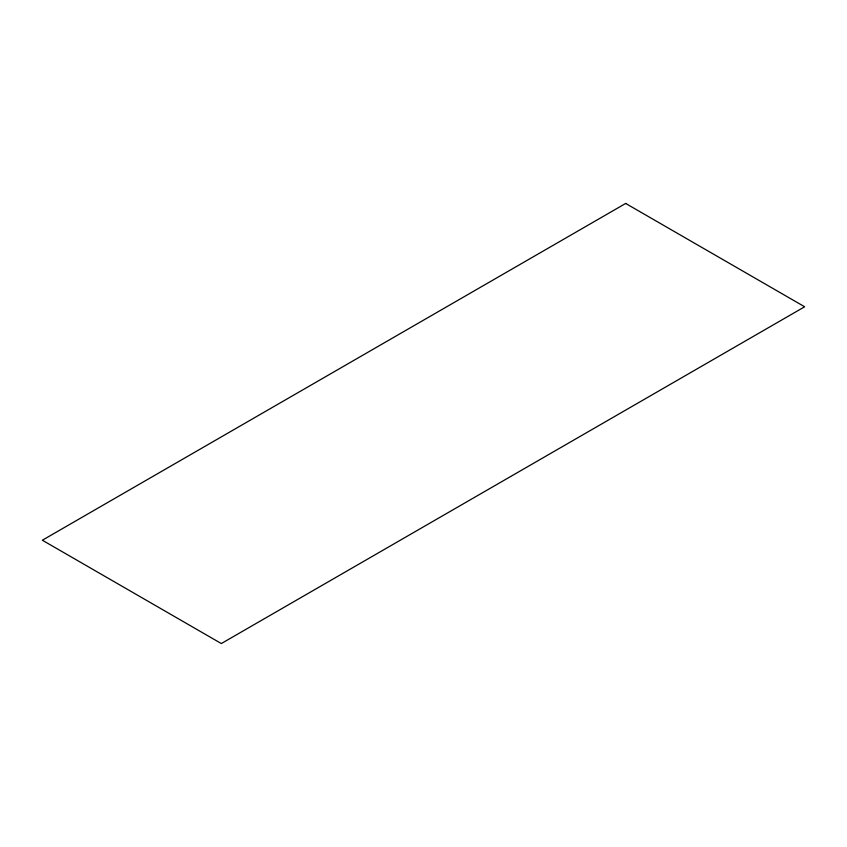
<?xml version="1.0" encoding="UTF-8"?>
<svg xmlns="http://www.w3.org/2000/svg" width="847" height="847" viewBox="0 0 847 847"><rect width="100%" height="100%" fill="white"/><g stroke="black" fill="none" stroke-linecap="round" stroke-linejoin="round"><path stroke-width="1.27" d="M625.679 203.449L42.35 540.227L221.321 643.551L804.65 306.773L625.679 203.449"/></g></svg>
